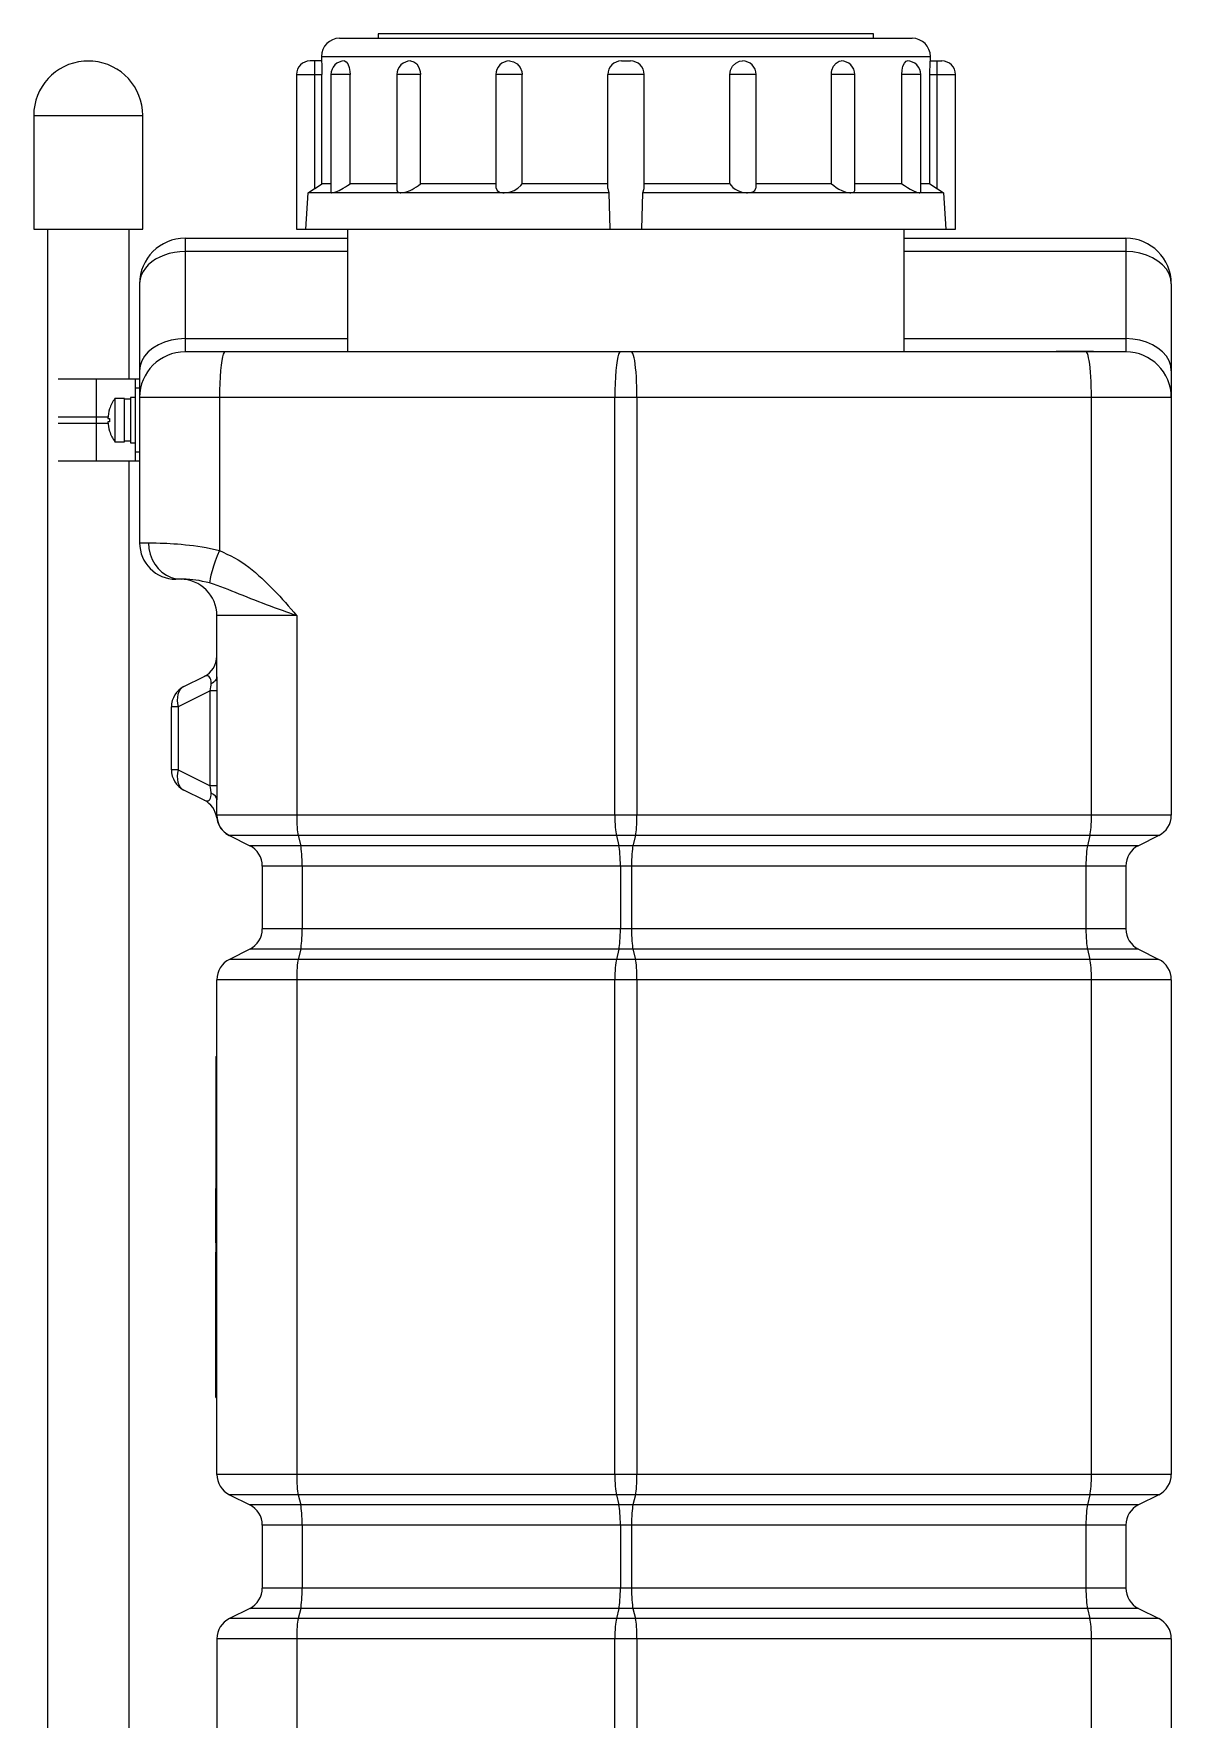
# Model space of a CAD drawing. Units: millimetres at full size. Extents: x -2744 to 2564, y -1956 to 1957.
# Drawn here: x 1988.3 to 2238.6, y -1406 to -1035.2 of the extents above; entities that cross this region are included whole.
import ezdxf

# ---------------------------------------------------------------- set-up
doc = ezdxf.new("R2010")
doc.units = ezdxf.units.MM
doc.header["$LTSCALE"] = 7
doc.layers.add('0-1_LY_1', color=7, linetype='Continuous')

msp = doc.modelspace()

# ---------------------------------------------------------------- linework, layer by layer
at = {"layer": '0-1_LY_1'}
for p, q in [((2055.577, -1036.232), (2181.577, -1036.232)), ((2173.077, -1035.232), (2064.077, -1035.232)), ((2064.077, -1035.232), (2064.077, -1036.232)), ((2173.077, -1036.232), (2173.077, -1035.232)), ((2001.277, -1041.274), (1999.277, -1041.274)), ((2051.584, -1041.232), (2049.077, -1041.232)), ((2050.077, -1041.232), (2050.077, -1069.31)), ((2051.577, -1040.232), (2051.577, -1041.232)), ((2051.577, -1040.232), (2185.577, -1040.232)), ((2117.577, -1041.232), (2119.577, -1041.232)), ((2185.569, -1041.232), (2188.077, -1041.232)), ((2185.577, -1041.232), (2185.577, -1040.232)), ((2187.077, -1069.31), (2187.077, -1041.232)), ((2046.077, -1044.232), (2051.696, -1044.232)), ((2046.077, -1044.232), (2046.077, -1078.232)), ((2051.696, -1068.232), (2051.696, -1044.232)), ((2057.887, -1044.232), (2053.677, -1044.232)), ((2053.677, -1044.232), (2053.677, -1070.076)), ((2057.887, -1068.232), (2057.887, -1044.232)), ((2068.201, -1044.232), (2068.201, -1069.659)), ((2073.369, -1044.232), (2068.201, -1044.232)), ((2073.369, -1068.232), (2073.369, -1044.232)), ((2095.734, -1068.232), (2095.734, -1044.232)), ((2114.577, -1069.31), (2114.577, -1044.232)), ((2168.953, -1044.232), (2163.785, -1044.232)), ((2168.953, -1069.663), (2168.953, -1044.232)), ((2183.477, -1044.232), (2179.267, -1044.232)), ((2183.477, -1070.071), (2183.477, -1044.232)), ((2185.457, -1044.232), (2191.077, -1044.232)), ((2191.077, -1078.232), (2191.077, -1044.232)), ((1988.277, -1053.232), (2012.277, -1053.232)), ((2012.277, -1078.232), (2012.277, -1053.232)), ((2048.164, -1078.232), (2048.677, -1070.232)), ((2114.83, -1070.232), (2048.677, -1070.232)), ((2053.677, -1068.232), (2051.696, -1068.232)), ((2068.201, -1068.232), (2057.887, -1068.232)), ((2089.937, -1068.232), (2073.369, -1068.232)), ((2114.577, -1068.232), (2095.734, -1068.232)), ((2188.476, -1070.232), (2122.324, -1070.232)), ((2141.42, -1068.232), (2122.577, -1068.232)), ((2163.785, -1068.232), (2147.217, -1068.232)), ((2179.267, -1068.232), (2168.953, -1068.232)), ((2185.457, -1068.232), (2183.477, -1068.232)), ((2188.476, -1070.232), (2188.989, -1078.232)), ((1991.277, -1078.232), (1991.277, -1520.232)), ((2009.277, -1111.232), (2009.277, -1078.232)), ((2046.077, -1078.232), (2191.077, -1078.232)), ((2057.327, -1078.232), (2057.327, -1105.232)), ((2179.827, -1105.232), (2179.827, -1078.232)), ((2021.577, -1080.232), (2057.327, -1080.232)), ((2021.577, -1080.232), (2021.577, -1105.232)), ((2179.827, -1080.232), (2228.577, -1080.232)), ((2228.577, -1080.232), (2228.577, -1105.232)), ((2057.327, -1083.161), (2021.577, -1083.161)), ((2228.577, -1083.161), (2179.827, -1083.161)), ((2011.577, -1090.232), (2011.577, -1147.232)), ((2238.577, -1090.232), (2238.577, -1207.142)), ((2021.577, -1102.303), (2057.327, -1102.303)), ((2179.827, -1102.303), (2228.577, -1102.303)), ((2228.577, -1105.232), (2021.577, -1105.232)), ((2183.577, -1105.132), (2223.577, -1105.132)), ((2183.577, -1105.132), (2183.577, -1105.232)), ((2221.437, -1105.122), (2213.277, -1105.122)), ((2213.277, -1105.122), (2213.277, -1105.132)), ((2214.027, -1105.122), (2214.027, -1105.132)), ((2221.188, -1105.122), (2221.188, -1105.132)), ((2221.437, -1105.132), (2221.437, -1105.122)), ((2223.577, -1105.132), (2223.577, -1105.232)), ((2011.577, -1111.232), (1993.662, -1111.232)), ((2002.077, -1129.232), (2002.077, -1111.232)), ((2010.577, -1111.232), (2010.577, -1129.232)), ((2006.14, -1115.482), (2006.14, -1124.982)), ((2009.577, -1115.632), (2008.277, -1115.632)), ((2009.577, -1115.232), (2009.577, -1125.232)), ((2010.577, -1115.232), (2009.577, -1115.232)), ((2011.577, -1113.232), (2010.577, -1113.232)), ((2238.577, -1115.232), (2011.577, -1115.232)), ((2116.139, -1207.142), (2116.139, -1115.232)), ((2121.014, -1115.232), (2121.014, -1207.142)), ((2221.014, -1207.142), (2221.014, -1115.232)), ((1993.662, -1119.532), (2004.616, -1119.532)), ((2004.961, -1117.782), (2004.97, -1117.782)), ((1993.662, -1120.932), (2004.616, -1120.932)), ((2004.593, -1119.872), (2004.97, -1119.872)), ((2004.97, -1120.592), (2004.593, -1120.592)), ((2004.97, -1122.682), (2004.961, -1122.682)), ((2006.14, -1124.982), (2008.277, -1124.982)), ((2009.577, -1125.232), (2010.577, -1125.232)), ((2011.577, -1129.232), (1993.662, -1129.232)), ((2009.277, -1472.257), (2009.277, -1129.232)), ((2010.577, -1127.232), (2011.577, -1127.232)), ((2020.747, -1155.232), (2019.577, -1155.232)), ((2020.948, -1155.233), (2020.747, -1155.232)), ((2028.577, -1176.737), (2028.577, -1163.232)), ((2046.139, -1163.232), (2028.577, -1163.232)), ((2046.139, -1163.232), (2046.139, -1207.142)), ((2021.341, -1178.85), (2025.813, -1176.614)), ((2027.121, -1179.782), (2020.041, -1183.322)), ((2027.121, -1200.682), (2027.121, -1179.782)), ((2028.584, -1179.782), (2027.121, -1179.782)), ((2018.577, -1197.142), (2018.577, -1183.322)), ((2020.041, -1183.322), (2018.577, -1183.322)), ((2020.041, -1183.322), (2020.041, -1197.142)), ((2020.041, -1197.142), (2018.577, -1197.142)), ((2020.041, -1197.142), (2027.121, -1200.682)), ((2028.584, -1200.682), (2027.121, -1200.682)), ((2025.813, -1203.85), (2021.341, -1201.614)), ((2028.577, -1207.142), (2028.577, -1203.727)), ((2238.577, -1207.142), (2028.577, -1207.142)), ((2235.813, -1211.614), (2031.341, -1211.614)), ((2031.341, -1211.614), (2035.813, -1213.85)), ((2046.476, -1211.614), (2047.021, -1213.85)), ((2116.476, -1211.614), (2117.021, -1213.85)), ((2120.677, -1211.614), (2120.132, -1213.85)), ((2220.677, -1211.614), (2220.132, -1213.85)), ((2228.577, -1218.322), (2038.577, -1218.322)), ((2038.577, -1218.322), (2038.577, -1232.142)), ((2047.358, -1218.322), (2047.358, -1232.142)), ((2117.358, -1218.322), (2117.358, -1232.142)), ((2119.795, -1218.322), (2119.795, -1232.142)), ((2219.795, -1218.322), (2219.795, -1232.142)), ((2228.577, -1218.322), (2228.577, -1232.142)), ((2228.577, -1232.142), (2038.577, -1232.142)), ((2035.813, -1236.614), (2031.341, -1238.85)), ((2231.341, -1236.614), (2035.813, -1236.614)), ((2047.021, -1236.614), (2046.476, -1238.85)), ((2117.021, -1236.614), (2116.476, -1238.85)), ((2120.132, -1236.614), (2120.677, -1238.85)), ((2220.132, -1236.614), (2220.677, -1238.85)), ((2231.341, -1236.614), (2235.813, -1238.85)), ((2235.813, -1238.85), (2031.341, -1238.85)), ((2238.577, -1243.322), (2028.577, -1243.322)), ((2028.577, -1352.142), (2028.577, -1243.322)), ((2046.139, -1243.322), (2046.139, -1352.142)), ((2116.139, -1352.142), (2116.139, -1243.322)), ((2121.014, -1243.322), (2121.014, -1352.142)), ((2238.577, -1243.322), (2238.577, -1352.142)), ((2028.377, -1260.232), (2028.377, -1303.232)), ((2028.377, -1260.232), (2028.577, -1260.232)), ((2028.377, -1263.944), (2028.327, -1263.944)), ((2028.327, -1263.944), (2028.327, -1267.209)), ((2028.377, -1262.232), (2028.577, -1262.232)), ((2028.327, -1267.209), (2028.377, -1267.209)), ((2028.327, -1268.732), (2028.327, -1275.732)), ((2028.327, -1268.732), (2028.377, -1268.732)), ((2028.327, -1268.91), (2028.377, -1268.91)), ((2028.327, -1275.11), (2028.377, -1275.11)), ((2028.477, -1275.232), (2028.577, -1275.232)), ((2028.477, -1335.232), (2028.477, -1275.232)), ((2028.327, -1275.732), (2028.377, -1275.732)), ((2028.377, -1277.258), (2028.327, -1277.258)), ((2028.327, -1277.258), (2028.327, -1280.522)), ((2028.477, -1277.232), (2028.577, -1277.232)), ((2028.327, -1280.522), (2028.377, -1280.522)), ((2028.327, -1291.232), (2028.347, -1291.232)), ((2028.327, -1299.232), (2028.327, -1291.232)), ((2028.467, -1319.445), (2028.467, -1293.233)), ((2028.467, -1295.85), (2028.477, -1295.85)), ((2028.327, -1299.232), (2028.347, -1299.232)), ((2028.377, -1335.232), (2028.377, -1303.232)), ((2028.467, -1303.232), (2028.477, -1303.232)), ((2028.467, -1318.545), (2028.477, -1318.545)), ((2028.467, -1333.232), (2028.477, -1333.232)), ((2028.467, -1333.232), (2028.477, -1333.232)), ((2028.477, -1333.232), (2028.577, -1333.232)), ((2028.377, -1335.232), (2028.477, -1335.232)), ((2028.477, -1335.232), (2028.577, -1335.232)), ((2238.577, -1352.142), (2028.577, -1352.142)), ((2235.813, -1356.614), (2031.341, -1356.614)), ((2031.341, -1356.614), (2035.813, -1358.85)), ((2046.476, -1356.614), (2047.021, -1358.85)), ((2116.476, -1356.614), (2117.021, -1358.85)), ((2120.677, -1356.614), (2120.132, -1358.85)), ((2220.677, -1356.614), (2220.132, -1358.85)), ((2228.577, -1363.322), (2038.577, -1363.322)), ((2038.577, -1363.322), (2038.577, -1377.142)), ((2047.358, -1363.322), (2047.358, -1377.142)), ((2117.358, -1363.322), (2117.358, -1377.142)), ((2119.795, -1363.322), (2119.795, -1377.142)), ((2219.795, -1363.322), (2219.795, -1377.142)), ((2228.577, -1363.322), (2228.577, -1377.142)), ((2228.577, -1377.142), (2038.577, -1377.142)), ((2035.813, -1381.614), (2031.341, -1383.85)), ((2231.341, -1381.614), (2035.813, -1381.614)), ((2047.021, -1381.614), (2046.476, -1383.85)), ((2117.021, -1381.614), (2116.476, -1383.85)), ((2120.132, -1381.614), (2120.677, -1383.85)), ((2220.132, -1381.614), (2220.677, -1383.85)), ((2231.341, -1381.614), (2235.813, -1383.85)), ((2235.813, -1383.85), (2031.341, -1383.85)), ((2238.577, -1388.322), (2028.577, -1388.322)), ((2116.139, -1416.957), (2116.139, -1388.322)), ((2121.014, -1388.322), (2121.014, -1416.957)), ((2221.014, -1418.826), (2221.014, -1388.322)), ((2238.577, -1388.322), (2238.577, -1420.118))]:
    msp.add_line(p, q, dxfattribs=at)
for points in [[(2051.584, -1041.232), (2051.606, -1041.401), (2051.638, -1041.889), (2051.671, -1042.642), (2051.692, -1043.574), (2051.696, -1044.232)], [(2056.678, -1041.232), (2057.063, -1041.401), (2057.418, -1041.888), (2057.694, -1042.64), (2057.856, -1043.571), (2057.887, -1044.232)], [(2071.202, -1041.232), (2071.907, -1041.401), (2072.543, -1041.888), (2073.032, -1042.64), (2073.315, -1043.571), (2073.369, -1044.232)], [(2092.938, -1041.232), (2093.857, -1041.401), (2094.677, -1041.888), (2095.304, -1042.64), (2095.664, -1043.571), (2095.734, -1044.232), (2089.937, -1044.232), (2089.937, -1069.034)], [(2141.42, -1068.232), (2141.42, -1044.232), (2141.485, -1043.732), (2141.579, -1043.239), (2142.037, -1042.358), (2142.74, -1041.688), (2143.606, -1041.305), (2144.218, -1041.232)], [(2163.785, -1068.232), (2163.785, -1044.232), (2163.835, -1043.733), (2163.909, -1043.239), (2164.268, -1042.358), (2164.815, -1041.688), (2165.485, -1041.305), (2165.954, -1041.232)], [(2179.267, -1068.232), (2179.267, -1044.232), (2179.338, -1043.239), (2179.542, -1042.358), (2179.851, -1041.688), (2180.222, -1041.305), (2180.478, -1041.232)], [(2185.457, -1068.232), (2185.457, -1044.232), (2185.467, -1043.24), (2185.493, -1042.36), (2185.527, -1041.69), (2185.556, -1041.306), (2185.569, -1041.232)], [(2122.09, -1078.232), (2122.324, -1070.232), (2122.577, -1069.31), (2122.577, -1044.232), (2114.577, -1044.232)], [(2147.217, -1069.026), (2147.217, -1044.232), (2141.42, -1044.232)], [(1988.277, -1053.232), (1988.277, -1078.232), (2012.277, -1078.232)], [(2048.677, -1070.232), (2050.077, -1069.31), (2050.138, -1069.269), (2050.917, -1068.751), (2051.696, -1068.232)], [(2053.677, -1070.085), (2053.804, -1070.222), (2053.905, -1070.232)], [(2053.905, -1070.232), (2054.183, -1070.195), (2054.739, -1070.019), (2055.457, -1069.703), (2056.335, -1069.236), (2056.845, -1068.933), (2057.343, -1068.611), (2057.887, -1068.232)], [(2068.201, -1069.668), (2068.203, -1069.724), (2068.388, -1070.057), (2068.877, -1070.222), (2069.079, -1070.232)], [(2069.079, -1070.232), (2069.535, -1070.195), (2070.287, -1070.019), (2071.123, -1069.703), (2071.58, -1069.483), (2072.025, -1069.236), (2072.493, -1068.942), (2072.935, -1068.611), (2073.369, -1068.232)], [(2089.937, -1069.035), (2089.937, -1069.061), (2090.216, -1069.724), (2090.738, -1070.057), (2091.517, -1070.222), (2091.789, -1070.232)], [(2091.789, -1070.232), (2092.353, -1070.195), (2093.187, -1070.019), (2094.013, -1069.703), (2094.803, -1069.236), (2095.476, -1068.611), (2095.734, -1068.232)], [(2114.577, -1069.31), (2114.83, -1070.232), (2115.064, -1078.232)], [(2141.42, -1068.232), (2141.763, -1068.658), (2142.126, -1069.061), (2142.626, -1069.435), (2143.186, -1069.724), (2144.104, -1070.057), (2145.081, -1070.222), (2145.365, -1070.232)], [(2145.365, -1070.232), (2145.885, -1070.195), (2146.507, -1070.019), (2146.957, -1069.703), (2147.197, -1069.236), (2147.217, -1069.033)], [(2163.785, -1068.232), (2164.309, -1068.655), (2164.845, -1069.061), (2165.445, -1069.423), (2166.079, -1069.724), (2166.997, -1070.057), (2167.851, -1070.222), (2168.074, -1070.232)], [(2168.074, -1070.232), (2168.448, -1070.195), (2168.81, -1070.019), (2168.952, -1069.703), (2168.953, -1069.668)], [(2179.267, -1068.232), (2179.89, -1068.651), (2180.52, -1069.061), (2181.121, -1069.41), (2181.74, -1069.724), (2182.517, -1070.057), (2183.119, -1070.222), (2183.248, -1070.232)], [(2183.248, -1070.232), (2183.419, -1070.195), (2183.477, -1070.085)], [(2185.457, -1068.232), (2186.237, -1068.751), (2187.016, -1069.269), (2187.077, -1069.31), (2188.476, -1070.232)], [(2021.577, -1083.161), (2020.401, -1083.21), (2019.242, -1083.356), (2018.116, -1083.598), (2017.037, -1083.932), (2016.021, -1084.353), (2015.082, -1084.855), (2014.234, -1085.432), (2013.487, -1086.076), (2012.852, -1086.777), (2012.338, -1087.526), (2011.952, -1088.313), (2011.7, -1089.126), (2011.608, -1089.677), (2011.577, -1090.232)], [(2238.577, -1090.232), (2238.454, -1089.126), (2238.087, -1088.047), (2237.487, -1087.022), (2236.667, -1086.076), (2235.648, -1085.232), (2234.455, -1084.511), (2233.117, -1083.932), (2231.667, -1083.507), (2230.141, -1083.248), (2228.577, -1083.161)], [(2021.577, -1102.303), (2020.012, -1102.39), (2018.487, -1102.649), (2017.037, -1103.074), (2015.699, -1103.654), (2014.506, -1104.374), (2013.487, -1105.218), (2012.667, -1106.164), (2012.066, -1107.189), (2011.7, -1108.268), (2011.577, -1109.374)], [(2238.577, -1109.374), (2238.454, -1108.268), (2238.087, -1107.189), (2237.487, -1106.164), (2236.667, -1105.218), (2235.648, -1104.374), (2234.455, -1103.654), (2233.117, -1103.074), (2231.667, -1102.649), (2230.141, -1102.39), (2228.577, -1102.303)], [(2030.358, -1105.232), (2030.167, -1105.355), (2029.982, -1105.721), (2029.805, -1106.322), (2029.642, -1107.142), (2029.496, -1108.161), (2029.372, -1109.354), (2029.272, -1110.692), (2029.199, -1112.142), (2029.154, -1113.668), (2029.139, -1115.232)], [(2117.358, -1105.232), (2117.167, -1105.355), (2116.982, -1105.721), (2116.805, -1106.322), (2116.642, -1107.142), (2116.496, -1108.161), (2116.372, -1109.354), (2116.272, -1110.692), (2116.199, -1112.142), (2116.154, -1113.668), (2116.139, -1115.232)], [(2121.014, -1115.232), (2121.006, -1114.057), (2120.981, -1112.898), (2120.939, -1111.771), (2120.881, -1110.692), (2120.809, -1109.676), (2120.722, -1108.738), (2120.623, -1107.889), (2120.512, -1107.142), (2120.391, -1106.507), (2120.262, -1105.993), (2120.126, -1105.607), (2119.986, -1105.355), (2119.891, -1105.263), (2119.795, -1105.232)], [(2221.014, -1115.232), (2221.006, -1114.057), (2220.981, -1112.898), (2220.939, -1111.771), (2220.881, -1110.692), (2220.809, -1109.676), (2220.722, -1108.738), (2220.623, -1107.889), (2220.512, -1107.142), (2220.391, -1106.507), (2220.262, -1105.993), (2220.126, -1105.607), (2219.986, -1105.355), (2219.891, -1105.263), (2219.795, -1105.232)], [(2008.277, -1124.982), (2008.277, -1115.482), (2006.14, -1115.482)], [(2029.139, -1115.232), (2029.139, -1148.887), (2029.962, -1149.301), (2030.79, -1149.707), (2031.615, -1150.117), (2032.432, -1150.542), (2033.233, -1150.993), (2034.035, -1151.492), (2034.816, -1152.025), (2035.579, -1152.587), (2036.324, -1153.173), (2037.054, -1153.777), (2037.761, -1154.387), (2038.455, -1155.009), (2039.137, -1155.643), (2039.809, -1156.288), (2040.47, -1156.944), (2041.121, -1157.609), (2041.763, -1158.283), (2042.402, -1158.973), (2043.034, -1159.669), (2043.659, -1160.371), (2044.279, -1161.078), (2044.896, -1161.788), (2045.51, -1162.5), (2046.123, -1163.213), (2046.139, -1163.232)], [(2008.277, -1124.82), (2008.93, -1124.786), (2009.577, -1124.729)], [(2008.927, -1124.786), (2009.251, -1124.806), (2009.577, -1124.82)], [(2011.577, -1147.232), (2013.527, -1147.232), (2014.292, -1147.236), (2015.197, -1147.249), (2016.102, -1147.273), (2016.834, -1147.299), (2017.566, -1147.332), (2018.297, -1147.37), (2019.113, -1147.422), (2019.929, -1147.481), (2020.743, -1147.55), (2021.641, -1147.637), (2022.539, -1147.735), (2023.435, -1147.844), (2024.374, -1147.971), (2025.311, -1148.114), (2026.244, -1148.277), (2027.211, -1148.471), (2028.175, -1148.679), (2029.139, -1148.887)], [(2013.527, -1147.232), (2013.616, -1148.484), (2013.88, -1149.704), (2014.314, -1150.864), (2014.906, -1151.934), (2015.642, -1152.889), (2016.503, -1153.704), (2017.469, -1154.36), (2018.516, -1154.84), (2019.617, -1155.134), (2020.747, -1155.232)], [(2029.139, -1148.887), (2028.666, -1150.1), (2028.231, -1151.279), (2027.847, -1152.395), (2027.524, -1153.416), (2027.27, -1154.315), (2027.093, -1155.068), (2026.998, -1155.655), (2026.986, -1156.06)], [(2046.139, -1163.232), (2046.112, -1163.223), (2045.39, -1162.97), (2044.668, -1162.717), (2043.947, -1162.462), (2043.047, -1162.142), (2042.149, -1161.819), (2041.252, -1161.494), (2040.377, -1161.172), (2039.503, -1160.847), (2038.631, -1160.519), (2037.775, -1160.192), (2036.921, -1159.862), (2036.069, -1159.528), (2035.217, -1159.19), (2034.368, -1158.849), (2033.519, -1158.505), (2032.709, -1158.172), (2031.897, -1157.842), (2031.084, -1157.518), (2030.266, -1157.206), (2029.449, -1156.91), (2028.629, -1156.625), (2027.807, -1156.343), (2026.986, -1156.06), (2026.212, -1155.878), (2025.438, -1155.697), (2024.66, -1155.538), (2023.976, -1155.434), (2023.287, -1155.357), (2022.597, -1155.301), (2021.816, -1155.256), (2021.035, -1155.234), (2020.948, -1155.233)], [(2021.341, -1178.85), (2020.904, -1179.136), (2020.533, -1179.524), (2020.236, -1180.005), (2020.02, -1180.566), (2019.89, -1181.194), (2019.85, -1181.874), (2019.901, -1182.589), (2020.041, -1183.322)], [(2027.303, -1178.166), (2027.287, -1177.711), (2027.229, -1177.32), (2027.129, -1176.997), (2026.989, -1176.747), (2026.81, -1176.572), (2026.594, -1176.473), (2026.343, -1176.453), (2026.061, -1176.511), (2025.939, -1176.556), (2025.813, -1176.614)], [(2027.121, -1179.782), (2027.255, -1178.934), (2027.291, -1178.52), (2027.303, -1178.166)], [(2027.303, -1178.166), (2027.626, -1177.995), (2027.906, -1177.81), (2028.14, -1177.613), (2028.325, -1177.408), (2028.461, -1177.195), (2028.545, -1176.978), (2028.569, -1176.857), (2028.577, -1176.737)], [(2028.577, -1176.737), (2028.578, -1177.432), (2028.58, -1178.215), (2028.582, -1178.999), (2028.584, -1179.782), (2028.584, -1200.682), (2028.583, -1201.432), (2028.582, -1202.197), (2028.579, -1202.962), (2028.577, -1203.727)], [(2020.041, -1197.142), (2019.901, -1197.875), (2019.85, -1198.59), (2019.89, -1199.27), (2020.02, -1199.898), (2020.236, -1200.459), (2020.533, -1200.94), (2020.904, -1201.328), (2021.341, -1201.614)], [(2027.303, -1202.298), (2027.248, -1201.473), (2027.196, -1201.095), (2027.121, -1200.682)], [(2025.813, -1203.85), (2026.118, -1203.971), (2026.394, -1204.014), (2026.638, -1203.978), (2026.848, -1203.865), (2027.019, -1203.674), (2027.152, -1203.41), (2027.244, -1203.074), (2027.294, -1202.67), (2027.302, -1202.489), (2027.303, -1202.298)], [(2028.577, -1203.727), (2028.494, -1203.338), (2028.248, -1202.962), (2027.846, -1202.612), (2027.303, -1202.298)], [(2028.538, -1207.688), (2028.701, -1208.496), (2028.995, -1209.267), (2029.412, -1209.979), (2029.94, -1210.612), (2030.565, -1211.151), (2031.27, -1211.579)], [(2046.139, -1207.142), (2046.145, -1207.832), (2046.163, -1208.508), (2046.191, -1209.159), (2046.23, -1209.771), (2046.28, -1210.332), (2046.338, -1210.833), (2046.404, -1211.263), (2046.476, -1211.614)], [(2116.139, -1207.142), (2116.145, -1207.832), (2116.163, -1208.508), (2116.191, -1209.159), (2116.23, -1209.771), (2116.28, -1210.332), (2116.338, -1210.833), (2116.404, -1211.263), (2116.476, -1211.614)], [(2120.677, -1211.614), (2120.75, -1211.263), (2120.816, -1210.833), (2120.874, -1210.332), (2120.923, -1209.771), (2120.962, -1209.159), (2120.991, -1208.508), (2121.008, -1207.832), (2121.014, -1207.142)], [(2220.677, -1211.614), (2220.75, -1211.263), (2220.816, -1210.833), (2220.874, -1210.332), (2220.923, -1209.771), (2220.962, -1209.159), (2220.991, -1208.508), (2221.008, -1207.832), (2221.014, -1207.142)], [(2235.813, -1211.614), (2231.341, -1213.85), (2035.813, -1213.85)], [(2047.358, -1218.322), (2047.352, -1217.632), (2047.335, -1216.956), (2047.306, -1216.305), (2047.267, -1215.694), (2047.218, -1215.132), (2047.16, -1214.631), (2047.094, -1214.201), (2047.021, -1213.85)], [(2117.358, -1218.322), (2117.352, -1217.632), (2117.335, -1216.956), (2117.306, -1216.305), (2117.267, -1215.694), (2117.218, -1215.132), (2117.16, -1214.631), (2117.094, -1214.201), (2117.021, -1213.85)], [(2120.132, -1213.85), (2120.06, -1214.201), (2119.994, -1214.631), (2119.936, -1215.132), (2119.886, -1215.694), (2119.847, -1216.305), (2119.819, -1216.956), (2119.801, -1217.632), (2119.795, -1218.322)], [(2220.132, -1213.85), (2220.06, -1214.201), (2219.994, -1214.631), (2219.936, -1215.132), (2219.886, -1215.694), (2219.847, -1216.305), (2219.819, -1216.956), (2219.801, -1217.632), (2219.795, -1218.322)], [(2047.021, -1236.614), (2047.094, -1236.263), (2047.16, -1235.833), (2047.218, -1235.332), (2047.267, -1234.771), (2047.306, -1234.159), (2047.335, -1233.508), (2047.352, -1232.832), (2047.358, -1232.142)], [(2117.021, -1236.614), (2117.094, -1236.263), (2117.16, -1235.833), (2117.218, -1235.332), (2117.267, -1234.771), (2117.306, -1234.159), (2117.335, -1233.508), (2117.352, -1232.832), (2117.358, -1232.142)], [(2119.795, -1232.142), (2119.801, -1232.832), (2119.819, -1233.508), (2119.847, -1234.159), (2119.886, -1234.771), (2119.936, -1235.332), (2119.994, -1235.833), (2120.06, -1236.263), (2120.132, -1236.614)], [(2219.795, -1232.142), (2219.801, -1232.832), (2219.819, -1233.508), (2219.847, -1234.159), (2219.886, -1234.771), (2219.936, -1235.332), (2219.994, -1235.833), (2220.06, -1236.263), (2220.132, -1236.614)], [(2046.476, -1238.85), (2046.404, -1239.201), (2046.338, -1239.631), (2046.28, -1240.132), (2046.23, -1240.694), (2046.191, -1241.305), (2046.163, -1241.956), (2046.145, -1242.632), (2046.139, -1243.322)], [(2116.476, -1238.85), (2116.404, -1239.201), (2116.338, -1239.631), (2116.28, -1240.132), (2116.23, -1240.694), (2116.191, -1241.305), (2116.163, -1241.956), (2116.145, -1242.632), (2116.139, -1243.322)], [(2121.014, -1243.322), (2121.008, -1242.632), (2120.991, -1241.956), (2120.962, -1241.305), (2120.923, -1240.694), (2120.874, -1240.132), (2120.816, -1239.631), (2120.75, -1239.201), (2120.677, -1238.85)], [(2221.014, -1243.322), (2221.008, -1242.632), (2220.991, -1241.956), (2220.962, -1241.305), (2220.923, -1240.694), (2220.874, -1240.132), (2220.816, -1239.631), (2220.75, -1239.201), (2220.677, -1238.85)], [(2220.677, -1356.614), (2220.75, -1356.263), (2220.816, -1355.833), (2220.874, -1355.332), (2220.923, -1354.771), (2220.962, -1354.159), (2220.991, -1353.508), (2221.008, -1352.832), (2221.014, -1352.142), (2221.014, -1243.322)], [(2028.347, -1301.232), (2028.347, -1289.232), (2028.377, -1289.232)], [(2028.467, -1333.232), (2028.467, -1319.445), (2028.477, -1319.445)], [(2046.139, -1352.142), (2046.145, -1352.832), (2046.163, -1353.508), (2046.191, -1354.159), (2046.23, -1354.771), (2046.28, -1355.332), (2046.338, -1355.833), (2046.404, -1356.263), (2046.476, -1356.614)], [(2116.139, -1352.142), (2116.145, -1352.832), (2116.163, -1353.508), (2116.191, -1354.159), (2116.23, -1354.771), (2116.28, -1355.332), (2116.338, -1355.833), (2116.404, -1356.263), (2116.476, -1356.614)], [(2120.677, -1356.614), (2120.75, -1356.263), (2120.816, -1355.833), (2120.874, -1355.332), (2120.923, -1354.771), (2120.962, -1354.159), (2120.991, -1353.508), (2121.008, -1352.832), (2121.014, -1352.142)], [(2235.813, -1356.614), (2231.341, -1358.85), (2035.813, -1358.85)], [(2047.358, -1363.322), (2047.352, -1362.632), (2047.335, -1361.956), (2047.306, -1361.305), (2047.267, -1360.694), (2047.218, -1360.132), (2047.16, -1359.631), (2047.094, -1359.201), (2047.021, -1358.85)], [(2117.358, -1363.322), (2117.352, -1362.632), (2117.335, -1361.956), (2117.306, -1361.305), (2117.267, -1360.694), (2117.218, -1360.132), (2117.16, -1359.631), (2117.094, -1359.201), (2117.021, -1358.85)], [(2120.132, -1358.85), (2120.06, -1359.201), (2119.994, -1359.631), (2119.936, -1360.132), (2119.886, -1360.694), (2119.847, -1361.305), (2119.819, -1361.956), (2119.801, -1362.632), (2119.795, -1363.322)], [(2220.132, -1358.85), (2220.06, -1359.201), (2219.994, -1359.631), (2219.936, -1360.132), (2219.886, -1360.694), (2219.847, -1361.305), (2219.819, -1361.956), (2219.801, -1362.632), (2219.795, -1363.322)], [(2047.021, -1381.614), (2047.094, -1381.263), (2047.16, -1380.833), (2047.218, -1380.332), (2047.267, -1379.771), (2047.306, -1379.159), (2047.335, -1378.508), (2047.352, -1377.832), (2047.358, -1377.142)], [(2117.021, -1381.614), (2117.094, -1381.263), (2117.16, -1380.833), (2117.218, -1380.332), (2117.267, -1379.771), (2117.306, -1379.159), (2117.335, -1378.508), (2117.352, -1377.832), (2117.358, -1377.142)], [(2119.795, -1377.142), (2119.801, -1377.832), (2119.819, -1378.508), (2119.847, -1379.159), (2119.886, -1379.771), (2119.936, -1380.332), (2119.994, -1380.833), (2120.06, -1381.263), (2120.132, -1381.614)], [(2219.795, -1377.142), (2219.801, -1377.832), (2219.819, -1378.508), (2219.847, -1379.159), (2219.886, -1379.771), (2219.936, -1380.332), (2219.994, -1380.833), (2220.06, -1381.263), (2220.132, -1381.614)], [(2046.476, -1383.85), (2046.404, -1384.201), (2046.338, -1384.631), (2046.28, -1385.132), (2046.23, -1385.694), (2046.191, -1386.305), (2046.163, -1386.956), (2046.145, -1387.632), (2046.139, -1388.322)], [(2116.476, -1383.85), (2116.404, -1384.201), (2116.338, -1384.631), (2116.28, -1385.132), (2116.23, -1385.694), (2116.191, -1386.305), (2116.163, -1386.956), (2116.145, -1387.632), (2116.139, -1388.322)], [(2121.014, -1388.322), (2121.008, -1387.632), (2120.991, -1386.956), (2120.962, -1386.305), (2120.923, -1385.694), (2120.874, -1385.132), (2120.816, -1384.631), (2120.75, -1384.201), (2120.677, -1383.85)], [(2221.014, -1388.322), (2221.008, -1387.632), (2220.991, -1386.956), (2220.962, -1386.305), (2220.923, -1385.694), (2220.874, -1385.132), (2220.816, -1384.631), (2220.75, -1384.201), (2220.677, -1383.85)], [(2028.577, -1388.322), (2028.577, -1443.75)], [(2046.139, -1388.322), (2046.139, -1418.305), (2116.141, -1417.115)]]:
    msp.add_lwpolyline(points, dxfattribs=at)
for centre, radius, start, end in [((2055.577, -1040.232), 4, 90, 180), ((2181.577, -1040.232), 4, 0, 90), ((2000.277, -1053.232), 12, 94.78019, 180), ((2000.277, -1053.232), 12, 0, 85.21981), ((2049.077, -1044.232), 3, 90, 180), ((2056.677, -1044.232), 3, 90.00238, 180), ((2071.201, -1044.232), 3, 89.99491, 180), ((2092.937, -1044.232), 3, 89.99113, 180), ((2117.577, -1044.232), 3, 90, 180), ((2119.577, -1044.232), 3, 0, 90), ((2144.217, -1044.232), 3, 0, 89.99124), ((2165.953, -1044.232), 3, 0, 89.99511), ((2180.477, -1044.232), 3, 0, 90.00277), ((2188.077, -1044.232), 3, 0, 90), ((2021.577, -1090.232), 10, 90, 180), ((2228.577, -1090.232), 10, 0, 90), ((2021.577, -1115.232), 10, 90, 180), ((2228.577, -1115.232), 10, 0, 90), ((2012.577, -1120.232), 8, 143.57643, 162.16594), ((2012.577, -1120.232), 7.992, 162.14725, 177.4182), ((2012.577, -1120.232), 7.992, 182.5818, 197.8514), ((2012.577, -1120.232), 7.616, 177.29054, 182.70946), ((2012.577, -1120.232), 8, 197.83271, 216.42357), ((2019.577, -1147.232), 8, 180, 270), ((2020.577, -1163.232), 8, 0, 90), ((2023.577, -1172.142), 5, 296.56505, 0), ((2023.577, -1183.322), 5, 116.56505, 180), ((2023.577, -1197.142), 5, 180, 243.43495), ((2023.577, -1208.322), 5, 6.99333, 63.43495), ((2033.577, -1207.142), 5, 180, 243.43495), ((2233.577, -1207.142), 5, 296.56505, 0), ((2033.577, -1218.322), 5, 0, 63.43495), ((2233.577, -1218.322), 5, 116.56505, 180), ((2033.577, -1232.142), 5, 296.56505, 0), ((2233.577, -1232.142), 5, 180, 243.43495), ((2033.577, -1243.322), 5, 116.56505, 180), ((2233.577, -1243.322), 5, 0, 63.43495), ((2033.577, -1352.142), 5, 180, 243.43495), ((2233.577, -1352.142), 5, 296.56505, 0), ((2033.577, -1363.322), 5, 0, 63.43495), ((2233.577, -1363.322), 5, 116.56505, 180), ((2033.577, -1377.142), 5, 296.56505, 0), ((2233.577, -1377.142), 5, 180, 243.43495), ((2033.577, -1388.322), 5, 116.56505, 180), ((2233.577, -1388.322), 5, 0, 63.43495)]:
    msp.add_arc(centre, radius, start, end, dxfattribs=at)

doc.saveas('drawing.dxf')
